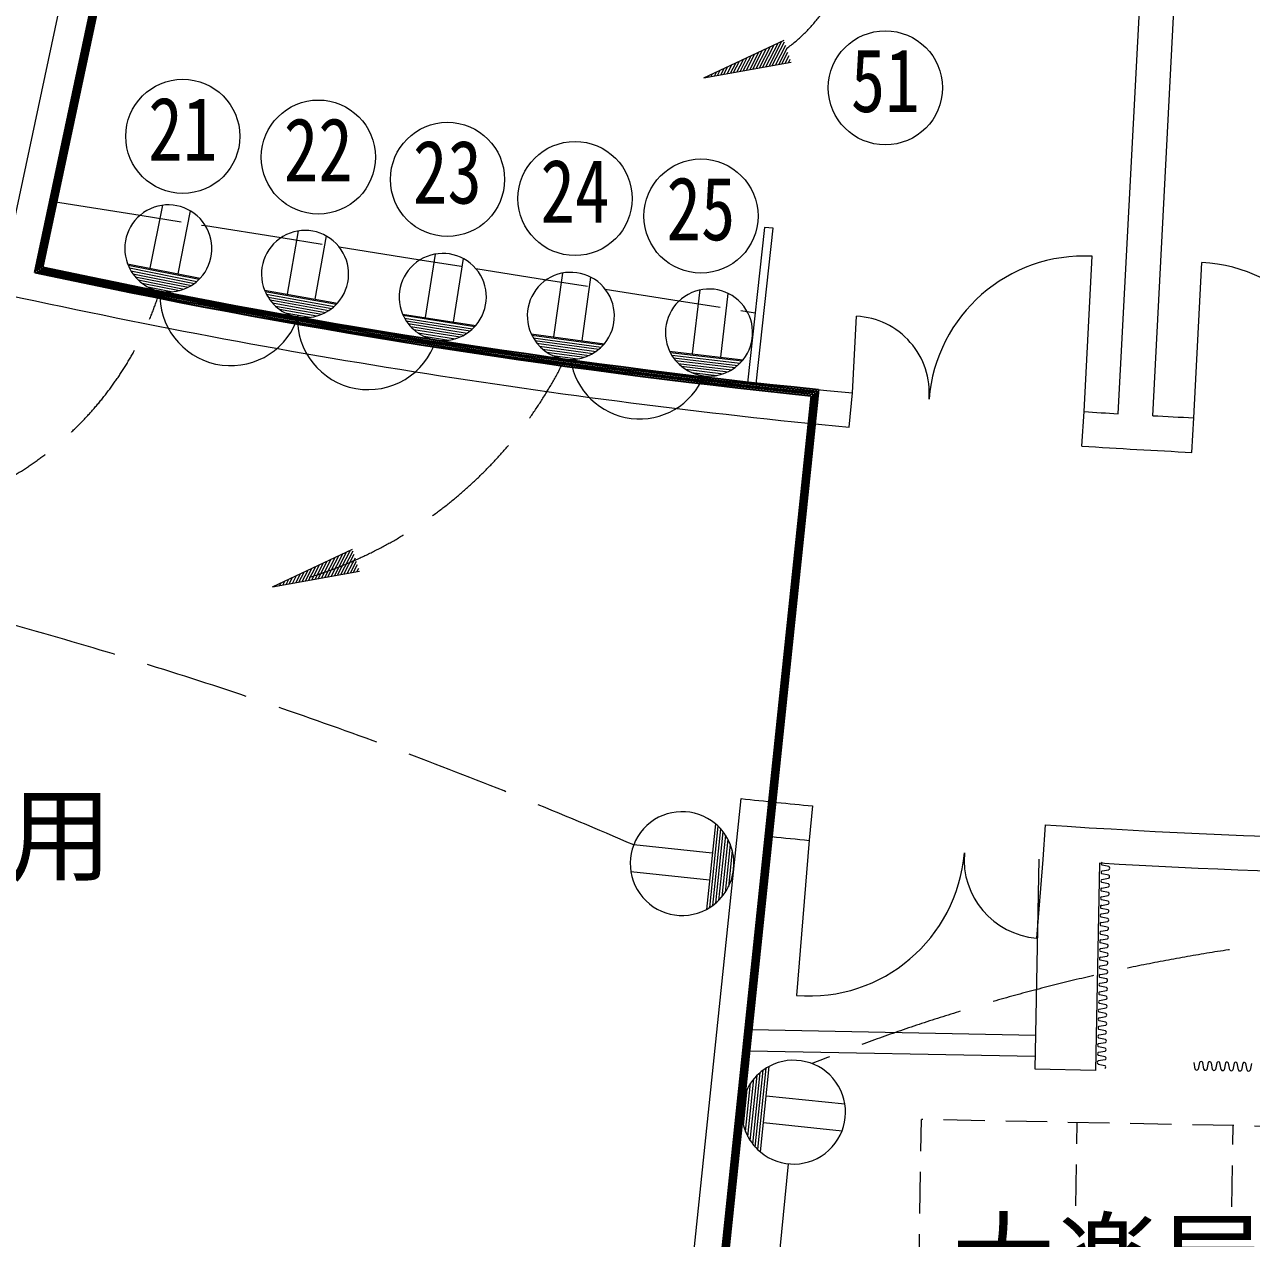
# Model space of a CAD drawing. Units: millimetres, scale not verified. Extents: x -33719 to 22651, y -21066 to 18138.
# Drawn here: x -19552 to -12457, y -10587 to -3565 of the extents above; entities that cross this region are included whole.
import ezdxf
from ezdxf.enums import TextEntityAlignment as Align

# ---------------------------------------------------------------- set-up
doc = ezdxf.new("R2010")
doc.units = ezdxf.units.MM
doc.header["$LTSCALE"] = 200
doc.linetypes.add('DASHED1', pattern=[1.8, 1.2, -0.6])
doc.linetypes.add('DASHED3', pattern=[4, 3, -1])
for name, color, linetype, lineweight in [('1-0_121', 7, 'Continuous', 9), ('1-F', 1, 'Continuous', 35), ('8-1', 7, 'Continuous', 9), ('8-2', 7, 'Continuous', 9)]:
    doc.layers.add(name, color=color, linetype=linetype, lineweight=lineweight)
doc.styles.add('HGｺﾞｼｯｸE', font='')
doc.styles.add('ＭＳ ゴシック', font='')
doc.styles.get('HGｺﾞｼｯｸE').set_extended_font_data('HGｺﾞｼｯｸE')
doc.styles.get('ＭＳ ゴシック').set_extended_font_data('MS Gothic')

msp = doc.modelspace()

# ---------------------------------------------------------------- linework, layer by layer
at = {"layer": '1-0_121'}
for p, q in [((-18704.6, -422.3), (-19661.2, -4922.8)), ((-19465.6, -4964.4), (-18675.3, -1246.4)), ((-13227.4, -5816.4), (-13028.5, -2021.5)), ((-13027.7, -5827.8), (-12828.8, -2032)), ((-19385.8, -4588.8), (-18883.7, -4668.4)), ((-18506.2, -4728.4), (-18068.5, -4797.8)), ((-15273.3, -4738.7), (-15370.6, -5637)), ((-15320.9, -5642.6), (-15223.6, -4744.1)), ((-15223.6, -4744.1), (-15273.3, -4738.7)), ((-17733.5, -4851), (-17263.6, -4925.5)), ((-13424.6, -5804.5), (-13377.5, -4905.7)), ((-12790.9, -5840.5), (-12743.8, -4941.7)), ((-16943.1, -4976.4), (-16533.4, -5041.4)), ((-16194.6, -5095.2), (-15766, -5163.2)), ((-15372.9, -5225.6), (-15326.8, -5232.9)), ((-14764, -5696.2), (-14740.7, -5252.5)), ((-14783.3, -5895), (-14763.9, -5695.9)), ((-13437.5, -6003.7), (-13424.6, -5804.1)), ((-12800.7, -6039.9), (-12790.9, -5840.1)), ((-16020.9, -13910.8), (-15408.2, -8042.7)), ((-14995, -8084.8), (-15014.3, -8283.8)), ((-13649.2, -8194.6), (-13662.3, -8394.2)), ((-15230.1, -8262.3), (-15790.9, -13633.2)), ((-15014.3, -8283.8), (-15087.6, -9181)), ((-13708.5, -9607.9), (-13684.7, -8393.1)), ((-13662.3, -8394.2), (-13699.5, -8849)), ((-13335, -8415), (-13358.6, -9614.7)), ((-13281.4, -8435.6), (-13320.2, -8427.7)), ((-13321.8, -8509.8), (-13282.7, -8503.5)), ((-13282.4, -8485.6), (-13321.2, -8477.7)), ((-13320.8, -8459.8), (-13281.8, -8453.5)), ((-13284.4, -8585.6), (-13323.2, -8577.7)), ((-13322.8, -8559.8), (-13283.7, -8553.5)), ((-13283.4, -8535.6), (-13322.2, -8527.7)), ((-13324.8, -8659.8), (-13285.7, -8653.4)), ((-13285.3, -8635.6), (-13324.1, -8627.7)), ((-13323.8, -8609.8), (-13284.7, -8603.4)), ((-13287.3, -8735.5), (-13326.1, -8727.7)), ((-13325.8, -8709.8), (-13286.7, -8703.4)), ((-13286.3, -8685.5), (-13325.1, -8677.7)), ((-13288.3, -8785.5), (-13327.1, -8777.6)), ((-13326.7, -8759.8), (-13287.7, -8753.4)), ((-13328.7, -8859.7), (-13289.6, -8853.4)), ((-13289.3, -8835.5), (-13328.1, -8827.6)), ((-13327.7, -8809.8), (-13288.6, -8803.4)), ((-13291.2, -8935.5), (-13330, -8927.6)), ((-13329.7, -8909.7), (-13290.6, -8903.4)), ((-13290.3, -8885.5), (-13329, -8877.6)), ((-13331.6, -9009.7), (-13292.6, -9003.4)), ((-13292.2, -8985.5), (-13331, -8977.6)), ((-13330.7, -8959.7), (-13291.6, -8953.4)), ((-13294.2, -9085.5), (-13333, -9077.6)), ((-13332.6, -9059.7), (-13293.5, -9053.4)), ((-13293.2, -9035.5), (-13332, -9027.6)), ((-13334.6, -9159.7), (-13295.5, -9153.3)), ((-13295.2, -9135.5), (-13334, -9127.6)), ((-13333.6, -9109.7), (-13294.5, -9103.3)), ((-13335.6, -9209.7), (-13296.5, -9203.3)), ((-13296.1, -9185.4), (-13334.9, -9177.6)), ((-13298.1, -9285.4), (-13336.9, -9277.6)), ((-13336.5, -9259.7), (-13297.5, -9253.3)), ((-13297.1, -9235.4), (-13335.9, -9227.6)), ((-13338.5, -9359.6), (-13299.4, -9353.3)), ((-13299.1, -9335.4), (-13337.9, -9327.5)), ((-13337.5, -9309.7), (-13298.5, -9303.3)), ((-13705.2, -9413), (-15346.9, -9380.8)), ((-13301, -9435.4), (-13339.8, -9427.5)), ((-13339.5, -9409.6), (-13300.4, -9403.3)), ((-13300.1, -9385.4), (-13338.9, -9377.5)), ((-15359.4, -9500.6), (-13707.6, -9533)), ((-13341.5, -9509.6), (-13302.4, -9503.3)), ((-13302, -9485.4), (-13340.8, -9477.5)), ((-13340.5, -9459.6), (-13301.4, -9453.3)), ((-13342.8, -9577.5), (-13304, -9585.4)), ((-13303.4, -9553.3), (-13342.4, -9559.6)), ((-13303, -9535.4), (-13341.8, -9527.5)), ((-12782.4, -9607.2), (-12788.7, -9568.1)), ((-12756.6, -9568.7), (-12764.5, -9607.5)), ((-12732.4, -9608.2), (-12738.7, -9569.1)), ((-12706.6, -9569.7), (-12714.5, -9608.5)), ((-12682.4, -9609.1), (-12688.7, -9570.1)), ((-12656.6, -9570.7), (-12664.5, -9609.5)), ((-12632.4, -9610.1), (-12638.7, -9571.1)), ((-12606.6, -9571.7), (-12614.5, -9610.5)), ((-12582.4, -9611.1), (-12588.7, -9572)), ((-12556.6, -9572.7), (-12564.5, -9611.5)), ((-12532.4, -9612.1), (-12538.8, -9573)), ((-12506.7, -9573.6), (-12514.5, -9612.4)), ((-12482.4, -9613.1), (-12488.8, -9574)), ((-12456.7, -9574.6), (-12464.5, -9613.4)), ((-13358.6, -9614.7), (-13708.5, -9607.9))]:
    msp.add_line(p, q, dxfattribs=at)
at = {"layer": '1-0_121', "linetype": 'DASHED1'}
for p, q in [((-18883.7, -4668.4), (-18506.2, -4728.4)), ((-18068.5, -4797.8), (-17733.5, -4851)), ((-17263.6, -4925.5), (-16943.1, -4976.4)), ((-16533.4, -5041.4), (-16194.6, -5095.2)), ((-15766, -5163.2), (-15372.9, -5225.6)), ((-14411.6, -12601.4), (-14364.7, -9898.6)), ((-8959, -10004.7), (-14364.4, -9898.6)), ((-13472.1, -10398.5), (-13463.8, -9916.3)), ((-12571, -10403.8), (-12562.9, -9934))]:
    msp.add_line(p, q, dxfattribs=at)
at = {"layer": '1-0_121'}
for centre, radius, start, end in [((-10760.3, 35510), 41400, 257.8616, 264.45043), ((-13424.6, -5804.1), 899.7, 86.99993, 175.38027), ((-12790.9, -5840.5), 900, 357.18919, 87), ((-10760.3, 35510), 41600, 257.45, 264.45043), ((-14763.9, -5695.9), 444, 355.38027, 86.99986), ((-10760.3, 35510), 41400, 266.31012, 266.58359), ((-10760.3, 35510), 41400, 266.86038, 267.18858), ((-10760.3, 35510), 41600, 266.31012, 267.18858), ((-10760.3, 35510), 43800, 263.90845, 264.45179), ((-10760.3, 35510), 43800, 266.21826, 271.55405), ((-10760.3, 35510), 44000, 264.16948, 264.45179), ((-15014.3, -8283.8), 900.1, 265.33502, 355.33502), ((-13662.3, -8394.2), 456.4, 175.33502, 265.33502), ((-10760.3, 35510), 44000, 266.64532, 271.40511), ((-13315.6, -8418.9), 10, 115.44005, 242.30995), ((-13286.1, -8444.4), 10, 295.44005, 62.30995), ((-13317.5, -8518.8), 10, 115.44005, 242.30995), ((-13316.5, -8468.9), 10, 115.44005, 242.30995), ((-13287, -8494.4), 10, 295.44005, 62.30995), ((-13318.5, -8568.8), 10, 115.44005, 242.30995), ((-13289, -8594.4), 10, 295.44005, 62.30995), ((-13288, -8544.4), 10, 295.44005, 62.30995), ((-13319.5, -8618.8), 10, 115.44005, 242.30995), ((-13290, -8644.4), 10, 295.44005, 62.30995), ((-13321.5, -8718.8), 10, 115.44005, 242.30995), ((-13320.5, -8668.8), 10, 115.44005, 242.30995), ((-13291, -8694.4), 10, 295.44005, 62.30995), ((-13322.4, -8768.8), 10, 115.44005, 242.30995), ((-13292.9, -8794.4), 10, 295.44005, 62.30995), ((-13292, -8744.4), 10, 295.44005, 62.30995), ((-13324.4, -8868.8), 10, 115.44005, 242.30995), ((-13323.4, -8818.8), 10, 115.44005, 242.30995), ((-13293.9, -8844.4), 10, 295.44005, 62.30995), ((-13325.4, -8918.8), 10, 115.44005, 242.30995), ((-13295.9, -8944.3), 10, 295.44005, 62.30995), ((-13294.9, -8894.4), 10, 295.44005, 62.30995), ((-13327.3, -9018.7), 10, 115.44005, 242.30995), ((-13326.4, -8968.8), 10, 115.44005, 242.30995), ((-13296.9, -8994.3), 10, 295.44005, 62.30995), ((-13328.3, -9068.7), 10, 115.44005, 242.30995), ((-13297.8, -9044.3), 10, 295.44005, 62.30995), ((-13329.3, -9118.7), 10, 115.44005, 242.30995), ((-13299.8, -9144.3), 10, 295.44005, 62.30995), ((-13298.8, -9094.3), 10, 295.44005, 62.30995), ((-13331.3, -9218.7), 10, 115.44005, 242.30995), ((-13330.3, -9168.7), 10, 115.44005, 242.30995), ((-13300.8, -9194.3), 10, 295.44005, 62.30995), ((-13332.3, -9268.7), 10, 115.44005, 242.30995), ((-13302.8, -9294.3), 10, 295.44005, 62.30995), ((-13301.8, -9244.3), 10, 295.44005, 62.30995), ((-13334.2, -9368.7), 10, 115.44005, 242.30995), ((-13333.2, -9318.7), 10, 115.44005, 242.30995), ((-13303.7, -9344.3), 10, 295.44005, 62.30995), ((-13335.2, -9418.7), 10, 115.44005, 242.30995), ((-13305.7, -9444.3), 10, 295.44005, 62.30995), ((-13304.7, -9394.3), 10, 295.44005, 62.30995), ((-13336.2, -9468.7), 10, 115.44005, 242.30995), ((-13306.7, -9494.2), 10, 295.44005, 62.30995), ((-13338.1, -9568.6), 10, 115.44005, 242.30995), ((-13337.2, -9518.6), 10, 115.44005, 242.30995), ((-13307.7, -9544.2), 10, 295.44005, 62.30995), ((-12747.8, -9573.4), 10, 25.44005, 152.30995), ((-12697.8, -9574.4), 10, 25.44005, 152.30995), ((-12647.8, -9575.4), 10, 25.44005, 152.30995), ((-12597.8, -9576.3), 10, 25.44005, 152.30995), ((-12547.8, -9577.3), 10, 25.44005, 152.30995), ((-12497.8, -9578.3), 10, 25.44005, 152.30995), ((-13308.6, -9594.2), 10, 295.44005, 62.30995), ((-12773.3, -9602.9), 10, 205.44005, 332.30995), ((-12723.3, -9603.9), 10, 205.44005, 332.30995), ((-12673.4, -9604.9), 10, 205.44005, 332.30995), ((-12623.4, -9605.8), 10, 205.44005, 332.30995), ((-12573.4, -9606.8), 10, 205.44005, 332.30995), ((-12523.4, -9607.8), 10, 205.44005, 332.30995), ((-12473.4, -9608.8), 10, 205.44005, 332.30995)]:
    msp.add_arc(centre, radius, start, end, dxfattribs=at)
at = {"layer": '1-F'}
for p, q in [((-19493.5, -4999.3), (-18690.9, -1223.6)), ((-19481.6, -4991.6), (-18683.2, -1235.5)), ((-19469.8, -4983.9), (-18675.5, -1247.4)), ((-19457.9, -4976.3), (-18667.9, -1259.3)), ((-19446.1, -4968.6), (-18660.2, -1271.2)), ((-14960.1, -5676.4), (-15790.9, -13633.2)), ((-15004, -5712.1), (-15834.8, -13668.9)), ((-14993, -5703.2), (-15823.8, -13659.9)), ((-14982, -5694.3), (-15812.8, -13651)), ((-14971.1, -5685.3), (-15801.8, -13642.1))]:
    msp.add_line(p, q, dxfattribs=at)
for radius, start, end in [(41440, 257.83409, 264.12222), (41430, 257.84787, 264.13607), (41420, 257.86167, 264.14992), (41410, 257.87547, 264.16379), (41400, 257.88928, 264.17766)]:
    msp.add_arc((-10760.3, 35510), radius, start, end, dxfattribs=at)
at = {"layer": '8-1'}
for p, q in [((-18754.7, -4610.9), (-18827, -4975.4)), ((-18593.8, -4642.9), (-18666.2, -5007.4)), ((-17969.1, -4759.5), (-18034.4, -5125.3)), ((-17807.6, -4788.3), (-17873, -5154.2)), ((-17177.3, -4893.2), (-17235.4, -5260.3)), ((-18956.4, -4949.8), (-18536.9, -5033.1)), ((-18953.3, -4957.4), (-18542.6, -5038.9)), ((-17015.4, -4918.9), (-17073.5, -5285.9)), ((-18946, -4973.5), (-18555.6, -5051)), ((-18936.9, -4990), (-18570.2, -5062.8)), ((-18925.9, -5006.9), (-18586.8, -5074.2)), ((-18912.3, -5024.2), (-18606, -5085)), ((-16441.8, -5003.4), (-16492.3, -5371.6)), ((-16279.3, -5025.7), (-16329.8, -5393.9)), ((-18895.3, -5042.3), (-18628.6, -5095.2)), ((-18872.9, -5061.4), (-18656.6, -5104.4)), ((-18839.8, -5082.7), (-18695.3, -5111.4)), ((-18164.2, -5102.2), (-17743.2, -5177.3)), ((-15647.1, -5100.8), (-15690.8, -5469.9)), ((-18161, -5109.7), (-17748.7, -5183.3)), ((-18153.3, -5125.7), (-17761.5, -5195.6)), ((-18144, -5142), (-17775.9, -5207.7)), ((-18132.6, -5158.6), (-17792.3, -5219.4)), ((-18118.7, -5175.7), (-17811.3, -5230.6)), ((-15484.2, -5120.1), (-15528, -5489.2)), ((-18101.4, -5193.5), (-17833.7, -5241.3)), ((-18078.6, -5212.2), (-17861.5, -5250.9)), ((-18045.1, -5232.8), (-17900.1, -5258.7)), ((-17365.7, -5239.7), (-16943.2, -5306.5)), ((-17362.4, -5247.1), (-16948.7, -5312.6)), ((-17354.3, -5263), (-16961.2, -5325.2)), ((-17344.7, -5279.1), (-16975.4, -5337.5)), ((-17333, -5295.5), (-16991.6, -5349.6)), ((-17318.8, -5312.3), (-17010.3, -5361.2)), ((-17301, -5329.7), (-17032.5, -5372.2)), ((-17277.9, -5348), (-17060.1, -5382.4)), ((-17244, -5367.9), (-17098.5, -5390.9)), ((-16622.9, -5353.7), (-16199.2, -5411.8)), ((-16619.4, -5361.1), (-16204.5, -5418)), ((-16611.1, -5376.7), (-16216.8, -5430.8)), ((-16601.1, -5392.6), (-16230.7, -5443.5)), ((-16589.1, -5408.8), (-16246.6, -5455.8)), ((-16574.5, -5425.4), (-16265.1, -5467.8)), ((-16556.4, -5442.4), (-16287.1, -5479.3)), ((-16533, -5460.1), (-16314.5, -5490.1)), ((-15821.7, -5454.3), (-15397, -5504.7)), ((-15818.1, -5461.7), (-15402.3, -5511)), ((-16498.7, -5479.4), (-16352.7, -5499.4)), ((-15809.5, -5477.2), (-15414.3, -5524)), ((-15799.2, -5492.9), (-15428, -5536.9)), ((-15786.9, -5508.9), (-15443.7, -5549.6)), ((-15772, -5525.1), (-15461.9, -5561.9)), ((-15753.7, -5541.8), (-15483.7, -5573.8)), ((-15729.9, -5559.1), (-15510.9, -5585.1)), ((-15695.2, -5577.7), (-15548.9, -5595.1)), ((-15557.1, -8188.2), (-15608.8, -8683.2)), ((-15542.2, -8201.5), (-15591.5, -8673.2)), ((-15527.5, -8216.6), (-15573.9, -8661.5)), ((-15513, -8233.9), (-15556.2, -8647.6)), ((-15498.8, -8253.7), (-15538.2, -8631.1)), ((-15484.9, -8277.1), (-15519.8, -8611.1)), ((-15574.8, -8358), (-16029.6, -8310.5)), ((-15471.6, -8305.6), (-15500.9, -8586)), ((-15459.2, -8343), (-15481, -8551.9)), ((-15449.8, -8408.6), (-15458.2, -8489.7)), ((-15591.1, -8513.4), (-16045.8, -8465.9)), ((-15355.2, -10020.5), (-15315.7, -9643.1)), ((-15340.9, -10040.4), (-15297.7, -9626.6)), ((-15326.4, -10057.6), (-15280, -9612.8)), ((-15311.7, -10072.7), (-15262.5, -9601)), ((-15296.8, -10086.1), (-15245.1, -9591.1)), ((-15382.3, -9968.7), (-15353, -9688.2)), ((-15369, -9997.2), (-15334.1, -9663.1)), ((-15404.2, -9865.6), (-15395.7, -9784.6)), ((-15394.7, -9931.3), (-15372.9, -9722.3)), ((-15262.9, -9760.9), (-14808.1, -9808.4)), ((-15279.1, -9916.3), (-14824.3, -9963.7))]:
    msp.add_line(p, q, dxfattribs=at)
for centre, radius, start, end in [((-18720.7, -4860.6), 252, 316.82385, 200.7168), ((-17930.2, -5008.5), 252, 317.92929, 201.82223), ((-17133.6, -5141.4), 252, 319.06004, 202.95298), ((-18720.7, -4860.6), 252, 200.7168, 316.8237), ((-16392.9, -5250.6), 252, 320.24367, 204.13662), ((-17930.2, -5008.5), 252, 201.82223, 317.92914), ((-15593.7, -5347.1), 252, 321.2922, 205.18514), ((-17133.6, -5141.4), 252, 202.95298, 319.05989), ((-16392.9, -5250.6), 252, 204.13662, 320.24352), ((-15593.7, -5347.1), 252, 205.18514, 321.29204), ((-15749.6, -8418.3), 300, 50.08476, 297.99374), ((-15749.6, -8418.3), 300, 297.99374, 50.08476), ((-15749.6, -8418.3), 300, 297.99374, 50.08476), ((-15104.3, -9856), 300, 230.08476, 117.99374), ((-15104.3, -9856), 300, 117.99374, 230.08476), ((-15104.3, -9856), 300, 117.99374, 230.08476)]:
    msp.add_arc(centre, radius, start, end, dxfattribs=at)
at = {"layer": '8-2', "linetype": 'DASHED3'}
for p, q in [((-15622.9, -3874.3), (-15159.6, -3655.9)), ((-15622.9, -3874.3), (-15118.9, -3783.2)), ((-18118.3, -6818.3), (-17655.1, -6599.9)), ((-18118.3, -6818.3), (-17614.3, -6727.2)), ((-15135.5, -10154.3), (-15287.2, -11679.1))]:
    msp.add_line(p, q, dxfattribs=at)
at = {"layer": '8-2'}
for p, q in [((-15283.9, -3813.1), (-15216.9, -3682.9)), ((-15265.3, -3809.7), (-15194.6, -3672.4)), ((-15246.7, -3806.3), (-15172.3, -3661.9)), ((-15228.1, -3803), (-15156.9, -3664.6)), ((-15209.5, -3799.6), (-15150.4, -3684.8)), ((-15414.2, -3836.6), (-15372.9, -3756.4)), ((-15395.6, -3833.2), (-15350.6, -3745.9)), ((-15377, -3829.9), (-15328.3, -3735.4)), ((-15358.4, -3826.5), (-15306, -3724.9)), ((-15339.8, -3823.1), (-15283.7, -3714.4)), ((-15321.1, -3819.8), (-15261.4, -3703.9)), ((-15302.5, -3816.4), (-15239.2, -3693.4)), ((-15190.9, -3796.2), (-15143.9, -3705)), ((-15172.3, -3792.9), (-15137.5, -3725.2)), ((-15153.7, -3789.5), (-15131, -3745.4)), ((-15544.4, -3860.1), (-15528.9, -3830)), ((-15525.8, -3856.8), (-15506.6, -3819.5)), ((-15507.2, -3853.4), (-15484.3, -3809)), ((-15488.6, -3850), (-15462, -3798.5)), ((-15470, -3846.7), (-15439.7, -3788)), ((-15451.4, -3843.3), (-15417.5, -3777.5)), ((-15432.8, -3840), (-15395.2, -3766.9)), ((-15135.1, -3786.2), (-15124.5, -3765.6)), ((-15618.8, -3873.6), (-15618, -3872)), ((-15600.2, -3870.2), (-15595.7, -3861.5)), ((-15581.6, -3866.9), (-15573.5, -3851)), ((-15563, -3863.5), (-15551.2, -3840.5)), ((-17853.8, -6770.5), (-17801.4, -6668.9)), ((-17835.2, -6767.1), (-17779.1, -6658.4)), ((-17816.6, -6763.8), (-17756.9, -6647.9)), ((-17798, -6760.4), (-17734.6, -6637.4)), ((-17779.4, -6757), (-17712.3, -6626.9)), ((-17760.7, -6753.7), (-17690, -6616.4)), ((-17742.1, -6750.3), (-17667.7, -6605.8)), ((-17723.5, -6747), (-17652.3, -6608.6)), ((-17704.9, -6743.6), (-17645.8, -6628.8)), ((-17686.3, -6740.2), (-17639.3, -6649)), ((-17667.7, -6736.9), (-17632.9, -6669.2)), ((-17965.4, -6790.7), (-17935.2, -6732)), ((-17946.8, -6787.3), (-17912.9, -6721.4)), ((-17928.2, -6783.9), (-17890.6, -6710.9)), ((-17909.6, -6780.6), (-17868.3, -6700.4)), ((-17891, -6777.2), (-17846, -6689.9)), ((-17872.4, -6773.9), (-17823.7, -6679.4)), ((-17649.1, -6733.5), (-17626.4, -6689.4)), ((-17630.5, -6730.1), (-17619.9, -6709.6)), ((-18095.6, -6814.2), (-18091.2, -6805.5)), ((-18077, -6810.9), (-18068.9, -6795)), ((-18058.4, -6807.5), (-18046.6, -6784.5)), ((-18039.8, -6804.1), (-18024.3, -6774)), ((-18021.2, -6800.8), (-18002, -6763.5)), ((-18002.6, -6797.4), (-17979.7, -6753)), ((-17984, -6794), (-17957.4, -6742.5)), ((-18114.3, -6817.6), (-18113.5, -6816))]:
    msp.add_line(p, q, dxfattribs=at)
for centre in [(-14574, -3931.5), (-18637, -4212), (-17853.2, -4331.9), (-17106.3, -4461), (-16368.7, -4571.6), (-15640.3, -4673.1)]:
    msp.add_circle(centre, 330, dxfattribs=at)
at = {"layer": '8-2', "linetype": 'DASHED3'}
for centre, radius, start, end in [((-15676.3, -2970.5), 905.4, 305.93628, 72.9377), ((-20599.8, -4526.6), 1920.2, 289.50596, 342.38204), ((-18635.2, -4410.7), 2462.2, 287.22884, 333.73382), ((-27134, -33914.6), 27908.3, 66.55371, 88.96375), ((-10932.7, -19715.7), 10924.9, 90.30103, 111.84662)]:
    msp.add_arc(centre, radius, start, end, dxfattribs=at)
at = {"layer": '8-2'}
for centre, radius, start, end in [((-18359.9, -5128), 410.3, 177.18337, 338.27535), ((-17564.3, -5266.9), 410.3, 177.18337, 342.49605), ((-15995.7, -5443.3), 403, 188.4644, 337.52687)]:
    msp.add_arc(centre, radius, start, end, dxfattribs=at)

# ---------------------------------------------------------------- texts
at = {"layer": '1-0_121', "style": 'HGｺﾞｼｯｸE'}
for s, p in [('身障者用', (-21447, -8604.4)), ('大楽屋１', (-14190.9, -11062.2))]:
    msp.add_text(s, height=439.9, dxfattribs=at).set_placement(p, align=Align.BOTTOM_LEFT)
at = {"layer": '8-2', "style": 'ＭＳ ゴシック', "width": 0.8}
for s, p in [('51', (-14774, -4181.5)), ('21', (-18837, -4462)), ('22', (-18053.2, -4581.9)), ('23', (-17306.3, -4711)), ('24', (-16568.7, -4821.6)), ('25', (-15840.3, -4923.1))]:
    msp.add_text(s, height=366.6, dxfattribs=at).set_placement(p, align=Align.BOTTOM_LEFT)

doc.saveas('drawing.dxf')
